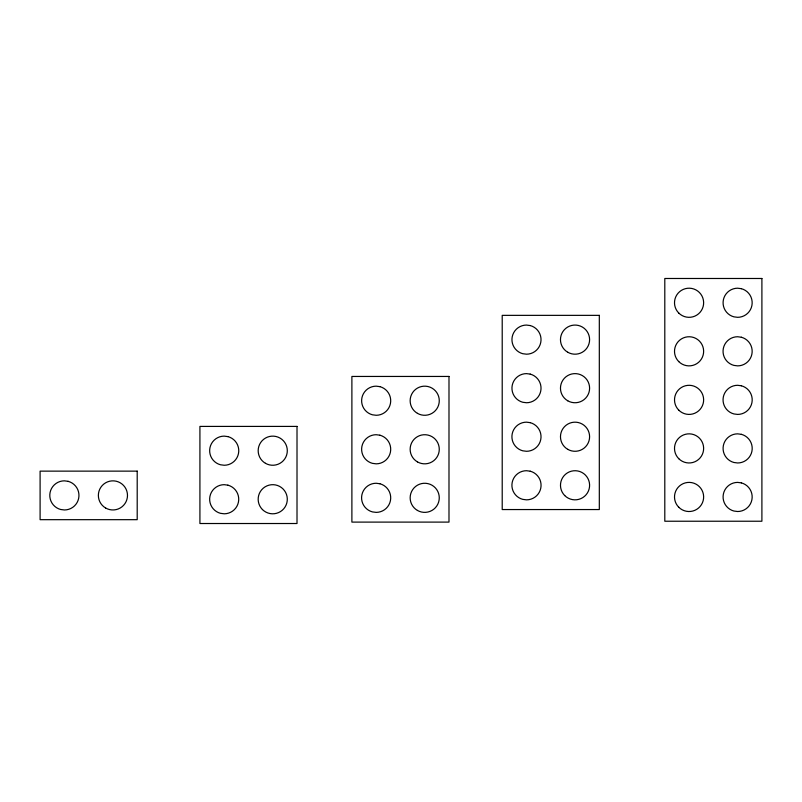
<?xml version="1.0" encoding="UTF-8"?>
<svg xmlns="http://www.w3.org/2000/svg" width="802" height="802" viewBox="0 0 802 802"><rect width="100%" height="100%" fill="white"/><g stroke="black" fill="none" stroke-linecap="round" stroke-linejoin="round"><path stroke-width="1.2" d="M761.9 278.484L664.798 278.484L664.798 521.23L761.9 521.23L761.9 278.484M599.315 315.356L502.212 315.356L502.212 509.551L599.315 509.551L599.315 315.356M448.99 376.449L351.888 376.449L351.888 522.102L448.99 522.102L448.99 376.449M297.011 426.413L199.919 426.413L199.919 523.516L297.011 523.516L297.011 426.413M137.202 471.135L40.1 471.135L40.1 519.676L137.202 519.676L137.202 471.135M741.349 288.68L737.579 288.199A14.566 14.566 0 0 0 733.9 316.84L737.67 317.321A14.566 14.566 0 0 0 741.349 288.68M741.349 337.231L737.579 336.74A14.566 14.566 0 0 0 733.9 365.391L737.67 365.872A14.566 14.566 0 0 0 741.349 337.231M530.212 325.552L526.443 325.071A14.566 14.566 0 0 0 522.764 353.712L526.543 354.193A14.566 14.566 0 0 0 530.212 325.552M741.349 385.772L737.579 385.291A14.566 14.566 0 0 0 733.9 413.942L737.67 414.423A14.566 14.566 0 0 0 741.349 385.772M530.212 374.103L526.443 373.622A14.566 14.566 0 0 0 522.764 402.263L526.543 402.744A14.566 14.566 0 0 0 530.212 374.103M379.887 386.644L376.118 386.163A14.566 14.566 0 0 0 372.439 414.804L376.218 415.286A14.566 14.566 0 0 0 379.887 386.644M741.349 434.323L737.579 433.842A14.566 14.566 0 0 0 733.9 462.483L737.67 462.975A14.566 14.566 0 0 0 741.349 434.323M530.212 422.654L526.443 422.163A14.566 14.566 0 0 0 522.764 450.814L526.543 451.295A14.566 14.566 0 0 0 530.212 422.654M379.887 435.195L376.118 434.714A14.566 14.566 0 0 0 372.439 463.355L376.218 463.837A14.566 14.566 0 0 0 379.887 435.195M741.349 482.874L737.579 482.393A14.566 14.566 0 0 0 733.9 511.034L737.67 511.516A14.566 14.566 0 0 0 741.349 482.874M530.212 471.195L526.443 470.714A14.566 14.566 0 0 0 522.764 499.365L526.543 499.846A14.566 14.566 0 0 0 530.212 471.195M227.908 436.609L224.139 436.128A14.566 14.566 0 0 0 220.47 464.769L224.239 465.26A14.566 14.566 0 0 0 227.908 436.609M379.887 483.746L376.118 483.255A14.566 14.566 0 0 0 372.439 511.907L376.218 512.388A14.566 14.566 0 0 0 379.887 483.746M227.908 485.16L224.139 484.679A14.566 14.566 0 0 0 220.47 513.32L224.239 513.801A14.566 14.566 0 0 0 227.908 485.16M68.1 481.32L64.33 480.839A14.566 14.566 0 0 0 60.651 509.491L64.421 509.972A14.566 14.566 0 0 0 68.1 481.32M567.756 449.341A14.566 14.566 0 0 0 589.6 436.729A14.566 14.566 0 0 0 567.756 424.118A14.566 14.566 0 0 0 567.756 449.341M567.756 400.799A14.566 14.566 0 0 0 589.6 388.178A14.566 14.566 0 0 0 567.756 375.567A14.566 14.566 0 0 0 567.756 400.799M564.738 495.576A14.566 14.566 0 0 0 589.109 489.05A14.566 14.566 0 0 0 571.275 471.215A14.566 14.566 0 0 0 564.738 495.576M567.756 352.248A14.566 14.566 0 0 0 589.6 339.637A14.566 14.566 0 0 0 567.756 327.015A14.566 14.566 0 0 0 567.756 352.248M678.773 458.704A14.566 14.566 0 0 0 703.143 452.178A14.566 14.566 0 0 0 685.309 434.333A14.566 14.566 0 0 0 678.773 458.704M678.773 361.612A14.566 14.566 0 0 0 703.143 355.075A14.566 14.566 0 0 0 685.309 337.241A14.566 14.566 0 0 0 678.773 361.612M678.773 410.153A14.566 14.566 0 0 0 703.143 403.627A14.566 14.566 0 0 0 685.309 385.792A14.566 14.566 0 0 0 678.773 410.153M678.773 507.255A14.566 14.566 0 0 0 703.143 500.729A14.566 14.566 0 0 0 685.309 482.884A14.566 14.566 0 0 0 678.773 507.255M678.773 313.061A14.566 14.566 0 0 0 703.143 306.524A14.566 14.566 0 0 0 685.309 288.69A14.566 14.566 0 0 0 678.773 313.061M417.431 510.433A14.566 14.566 0 0 0 439.275 497.821A14.566 14.566 0 0 0 417.431 485.21A14.566 14.566 0 0 0 417.431 510.433M417.431 413.341A14.566 14.566 0 0 0 439.275 400.729A14.566 14.566 0 0 0 417.431 388.108A14.566 14.566 0 0 0 417.431 413.341M417.431 461.892A14.566 14.566 0 0 0 439.275 449.27A14.566 14.566 0 0 0 417.431 436.659A14.566 14.566 0 0 0 417.431 461.892M262.434 509.541A14.566 14.566 0 0 0 286.805 503.014A14.566 14.566 0 0 0 268.971 485.17A14.566 14.566 0 0 0 262.434 509.541M265.452 463.305A14.566 14.566 0 0 0 287.306 450.694A14.566 14.566 0 0 0 265.452 438.082A14.566 14.566 0 0 0 265.452 463.305M105.643 508.017A14.566 14.566 0 0 0 127.488 495.405A14.566 14.566 0 0 0 105.643 482.794A14.566 14.566 0 0 0 105.643 508.017"/></g></svg>
